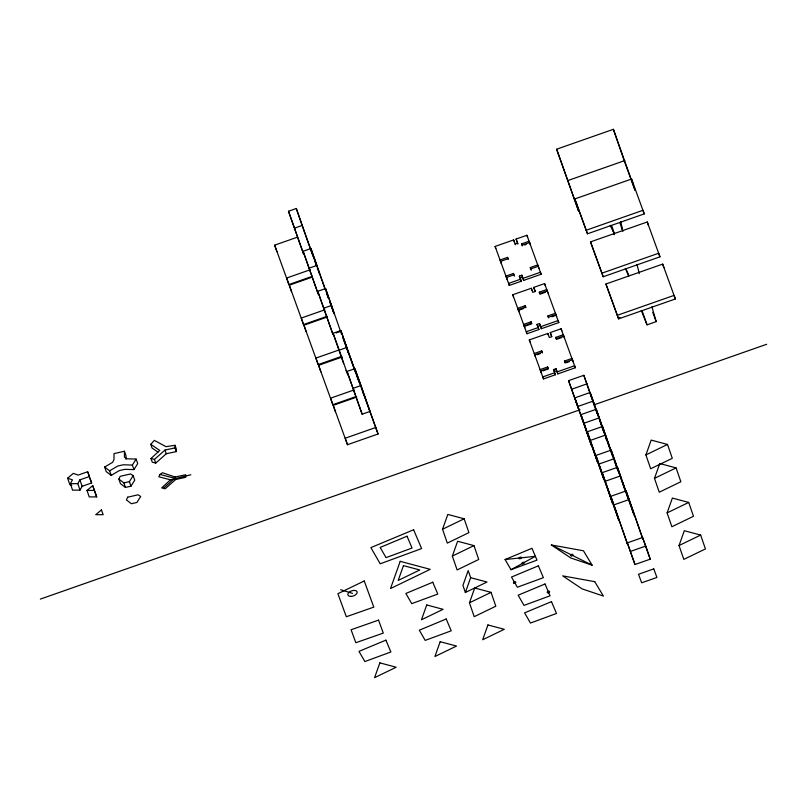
<?xml version="1.0" encoding="UTF-8"?>
<svg xmlns="http://www.w3.org/2000/svg" width="807" height="807" viewBox="0 0 807 807"><rect width="100%" height="100%" fill="white"/><g stroke="black" fill="none" stroke-linecap="round" stroke-linejoin="round"><path stroke-width="1.21" d="M124.449 451.234L124.419 457.115L127.012 458.79L136.131 459.072L137.704 463.632L133.942 469.624L124.823 469.331L119.285 470.602L111.195 475.384L106.201 471.591L104.628 467.031L112.718 462.25L113.979 459.496L114.009 453.615L124.449 451.234L126.023 455.794L126.003 459.324M175.048 445.313L174.978 447.905L176.249 451.607L166.272 453.746L155.731 463.097L152.271 462.179L151 458.487L159.756 450.417L150.778 444.344L154.339 440.39L165.98 446.654L175.048 445.313L176.319 449.005L176.249 451.607M175.22 476.655L174.665 478.309L163.438 488.296L161.672 487.902L170.438 479.832L190.876 474.778M442.539 529.251L447.824 514.432L464.156 518.79L468.917 532.64L447.31 543.101L442.539 529.251L464.156 518.79M452.344 556.073L457.63 541.255L473.961 545.613L478.733 559.463L457.115 569.924L452.344 556.073L473.961 545.613M465.367 592.499L470.652 577.681L468.201 570.569L462.925 585.388L465.367 592.499L486.984 582.039L470.652 577.681M469.442 602.819L474.718 588.01L491.049 592.358L495.821 606.218L474.213 616.679L469.442 602.819L491.049 592.358M645.903 454.916L651.188 440.097L667.52 444.455L672.292 458.305L650.674 468.766L645.903 454.916L667.52 444.455M654.477 478.359L659.763 463.541L676.084 467.899L680.856 481.749L659.248 492.209L654.477 478.359L676.084 467.899M667.107 512.889L672.382 498.07L688.714 502.428L693.485 516.278L671.868 526.739L667.107 512.889L688.714 502.428M679.04 545.542L684.326 530.724L700.658 535.081L705.429 548.931L683.811 559.392L679.04 545.542L700.658 535.081M118.881 479.096L120.142 476.342L130.573 473.961L133.175 475.636L134.739 480.195L130.976 486.177L125.448 487.448L120.445 483.655L118.881 479.096L123.874 482.889L125.448 487.448M163.438 488.296L165.132 488.82L175.684 479.479L185.66 477.33L185.721 474.738L175.099 477.038L162.479 472.741L160.038 474.415L158.808 476.786L170.438 479.832M70.35 483.686L72.448 479.883L67.627 478.188L73.336 473.376L78.158 475.071L87.67 471.742L89.416 476.513L79.903 479.852L77.805 483.645L80.034 490.111L72.58 490.142L70.35 483.686L77.805 483.645M80.034 490.111L82.132 486.308L91.635 482.969L87.67 471.742M133.942 469.624L132.368 465.064L136.131 459.072M123.874 482.889L129.413 481.618L133.175 475.636M619.887 317.423L618.596 318.876L605.926 284.014L662.678 264.111L675.348 298.973L618.596 318.876L605.926 284.014M151 458.487L154.46 459.405L165.001 450.054L174.978 447.905M87.005 490.454L92.714 485.653L96.689 496.89L89.234 496.92L87.005 490.454L94.459 490.424M104.628 467.031L109.631 470.824L117.721 466.043L123.249 464.771L132.368 465.064M510.962 569.712L535.374 556.326L505.091 559.533L510.962 569.712L536.988 560.139L531.974 548.306L505.091 559.533M288.492 211.242L303.573 254.013L288.492 211.242L296.3 208.499L311.391 251.28M294.646 228.088L302.464 225.345M276.892 251.683L274.652 245.157L297.42 237.167M556.638 149.214L578.75 211.495L556.638 149.214L613.391 129.312L635.109 190.442L624.073 160.331M303.119 251.27L318.21 294.041L303.119 251.27L310.937 248.526L326.028 291.307M309.283 268.116L317.09 265.372M310.191 269.77L286.667 278.022L288.916 284.538L312.43 276.287M568.067 180.486L624.82 160.573M291.529 291.71L289.289 285.184L312.047 277.194M574.816 198.936L631.568 179.033L644.238 213.895L587.486 233.798L574.816 198.936L587.486 233.798M317.756 291.297L332.847 334.068L317.756 291.297L325.574 288.553L341.462 333.916M495.801 248.435L495.105 246.428L513.635 239.921L515.37 244.713M517.781 243.825L516.087 239.064L526.91 235.271L541.124 274.259L523.662 280.392L521.826 275.227L519.375 276.085L520.071 278.102L522.512 277.245L521.826 275.227M323.92 308.143L331.727 305.399M324.828 309.797L301.304 318.049L303.543 324.565L327.067 316.314M515.138 244.047L517.59 243.189L517.822 243.855M522.331 245.873L521.604 243.855L529.089 241.232L529.785 243.24M524.792 244.995L526.043 244.561M306.166 331.738L303.916 325.211L326.684 317.222M500.562 261.347L508.047 258.724L507.553 257.372L500.068 259.995L501.258 263.364M586.255 230.207L642.997 210.294L644.238 213.895M590.522 241.888L647.275 221.975L659.944 256.838L603.192 276.751L590.522 241.888L603.192 276.751M343.641 363.715L333.079 333.291L340.887 330.557L355.978 373.328M336.196 332.898L339.545 331.717M506.443 277.447L513.928 274.814L513.434 273.472L505.959 276.095L507.139 279.454M531.228 270.254L530.28 267.561L537.755 264.938L538.945 268.297M538.249 266.29L530.764 268.913L530.28 267.561M509.318 285.416L521.221 281.25L520.525 279.232L508.632 283.408L509.318 285.416L495.105 246.428M339.454 349.824L315.94 358.076L318.18 364.593L341.704 356.341M333.079 333.291L339.233 350.137L347.05 347.403M513.464 296.764L512.778 294.747L531.299 288.25L532.812 292.366L535.253 291.509L533.75 287.393L544.574 283.59L558.797 322.588L541.336 328.711L539.49 323.557L537.038 324.414L537.734 326.421L540.186 325.564L539.49 323.557M320.833 371.835L318.583 365.309L342.107 357.057M545.31 292.316L539.974 294.192L539.278 292.184L546.763 289.552L547.943 292.911M547.257 290.903L539.772 293.526L539.278 292.184M601.951 273.149L658.704 253.237L659.944 256.838M518.235 309.676L525.71 307.043L525.216 305.702L517.741 308.324L518.921 311.684M518.427 310.332L523.773 308.456M347.05 371.422L354.868 368.678L361.032 385.524L369.959 411.459L362.141 414.203L347.05 371.422L362.141 414.203M524.116 325.766L531.601 323.143L531.107 321.791L523.622 324.414L524.812 327.773M548.639 317.897L547.943 315.89L555.428 313.257L556.608 316.616M555.922 314.609L548.437 317.232L547.943 315.89M524.318 326.432L531.793 323.809L531.107 321.791M551.847 316.768L555.055 315.648M353.214 388.268L361.032 385.524M354.122 389.922L330.598 398.174L332.847 404.7L356.371 396.439M526.991 333.745L538.884 329.569L538.188 327.561L526.295 331.727L526.991 333.745L512.778 294.747M335.46 411.863L333.22 405.336L356.744 397.084M529.987 341.936L529.291 339.929L547.822 333.432L549.325 337.548L551.776 336.69L550.273 332.565L561.097 328.772L575.31 367.76L557.849 373.893L556.013 368.738L553.562 369.596L554.258 371.603L556.699 370.746L556.013 368.738M617.355 315.275L674.107 295.372L675.348 298.973M561.833 337.497L556.487 339.374L555.801 337.356L563.276 334.734L564.466 338.093M563.77 336.085L556.285 338.708L555.801 337.356M534.748 354.848L542.233 352.225L541.739 350.874L534.254 353.506L535.444 356.865M537.089 354.767L540.297 353.637M642.1 310.806L647.043 324.838L656.192 321.63L652.752 312.329M540.64 370.948L548.114 368.325L547.62 366.973L540.145 369.596L541.326 372.955M565.152 363.079L564.466 361.062L571.941 358.439L572.637 360.447M375.81 427.478L345.235 438.201L347.484 444.718L378.059 433.995L363.796 394.613M542.97 370.857L548.316 368.981L547.62 366.973M566.221 362.706L569.429 361.576M543.504 378.917L555.408 374.751L554.712 372.733L542.818 376.909L543.504 378.917L529.291 339.929M568.572 380.652L583.834 375.305L594.638 405.608L590.129 392.505L574.866 397.861L579.376 410.965L568.572 380.652L591.531 445.716L574.866 397.861M571.709 389.216L586.961 383.86M577.994 406.425L593.256 401.069L606.783 440.36L605.613 437.152M40.35 599.097L580.021 409.764M594.285 404.761L766.65 344.286M580.99 414.616L597.654 462.472L580.99 414.616L596.252 409.26L612.503 455.925M584.127 423.171L599.379 417.824M587.284 431.816L603.939 479.671L587.284 431.816L602.547 426.469L614.278 460.03M590.411 440.38L605.674 435.023M595.929 455.461L612.584 503.316L595.929 455.461L611.181 450.104L627.846 497.959M599.056 464.015L614.319 458.669M602.214 472.66L618.878 520.515L602.214 472.66L617.476 467.314L629.631 502.065M605.351 481.224L620.603 475.868M610.849 496.285L627.513 544.14L610.849 496.285L626.111 490.928L642.776 538.783L626.111 490.928M613.986 504.849L629.238 499.493M627.332 542.869L642.584 537.512L645.721 546.077L650.23 559.17L634.968 564.527L627.332 542.869L634.968 564.527M630.459 551.433L645.721 546.077M551.373 544.967L583.451 550.778L592.126 565.172L570.821 558L551.373 544.967L592.126 565.172M160.038 474.415L174.665 478.309L175.684 479.479M340.655 589.715L352.508 593.387M71.783 485.33L69.856 484.644L67.627 478.188M158.031 452.081L152.049 448.046L150.778 444.344M610.173 225.385L613.138 231.518M641.272 310.463L647.043 324.838M625.324 268.398L628.724 276.095M625.869 268.62L628.814 275.399M656.192 321.63L651.905 306.741M590.129 392.505L593.256 401.069M598.754 417.623L595.99 410.057L597.22 413.628M616.074 465.76L618.031 471.117M631.397 507.674L634.141 515.169L630.035 503.255M650.23 559.17L642.584 537.512M521.604 243.855L522.099 245.207L529.584 242.584L530.28 244.592M564.466 361.062L564.961 362.414L572.435 359.791L573.131 361.798M516.087 239.064L517.59 243.189M535.192 291.458L533.75 287.393M551.716 336.64L550.273 332.565M519.375 276.085L521.221 281.25M537.038 324.414L538.884 329.569M553.562 369.596L555.408 374.751M311.805 252.42L316.405 265.009M326.442 292.447L328.53 298.166M329.791 301.596L331.879 307.316M342.753 337.054L346.092 346.203M349.159 354.586L356.028 373.359M356.886 375.709L360.749 386.271M313.055 256.212L305.601 235.513M315.204 262.073L316.485 265.594M317.343 267.944L319.491 273.815M322.538 282.147L325.11 289.199M326.401 292.719L328.55 298.58M330.265 303.281L334.128 313.842L332.252 308.405M343.187 338.607L348.765 353.87L346.516 347.343M351.408 361.102L354.414 369.324M355.272 371.674L359.135 382.236M362.565 391.617L363.422 393.967M378.059 433.995L354.868 368.678M346.112 370.453L346.929 372.703M274.652 245.157L288.916 284.538M289.289 285.184L303.543 324.565M303.916 325.211L318.18 364.593M318.583 365.309L332.847 404.7M333.22 405.336L347.484 444.718M89.89 478.198L91.635 482.969M96.689 496.89L92.714 485.653M662.678 264.111L663.919 267.712M647.275 221.975L648.515 225.577M631.568 179.033L632.809 182.634M613.391 129.312L623.67 159.181M617.476 467.314L621.582 479.217M621.985 480.407L626.091 492.32M626.494 493.511L631.003 506.604M611.181 450.104L619.796 475.111M620.21 476.301L624.719 489.395M614.692 461.221L616.74 467.182M602.547 426.469L611.565 452.666M611.968 453.857L615.66 464.57M596.252 409.26L605.27 435.457M605.684 436.648L609.376 447.36M599.147 418.702L603.656 431.806M583.834 375.305L592.449 400.312M592.852 401.503L595.727 409.835M575.31 367.76L574.614 365.753L557.163 371.876L557.849 373.893M561.097 328.772L561.793 330.779M558.797 322.588L558.101 320.571L540.64 326.704L541.336 328.711M544.574 283.59L545.27 285.607M541.124 274.259L540.428 272.252L522.966 278.375L523.662 280.392M526.91 235.271L527.607 237.278M547.822 333.432L548.518 335.44M531.299 288.25L531.995 290.258M513.635 239.921L514.331 241.939M541.739 350.874L542.435 352.891M525.216 305.702L525.912 307.709M513.434 273.472L514.392 276.155M507.553 257.372L508.279 259.39M361.173 387.451L363.049 392.878M340.887 330.557L351.035 360.023M325.574 288.553L334.098 313.308M310.937 248.526L322.114 280.977M296.3 208.499L305.228 234.434M339.233 350.137L347.756 374.892M165.001 450.054L166.272 453.746M154.46 459.405L155.731 463.097M129.413 481.618L130.976 486.177M109.631 470.824L111.195 475.384M79.903 479.852L82.132 486.308M613.895 234.03L614.097 234.716M622.217 228.331L620.795 221.663M636.975 264.313L639.315 273.654M611.656 225.809A93.652 56.218 41.1 0 1 614.47 234.151M613.28 231.347A96.346 56.339 -80.4 0 1 614.399 234.383M622.923 231.357A96.336 57.569 41.3 0 1 621.935 228.27M622.56 230.338A93.652 54.815 -80.4 0 1 619.947 222.732M400.201 561.339L390.507 588.555L430.212 569.338L400.201 561.339M403.46 565.626L398.184 580.435L419.791 569.974L403.46 565.626M379.855 662.87L374.569 677.688L396.176 667.228L379.855 662.87M426.742 604.957L421.466 619.776L443.073 609.315L426.742 604.957M440.178 641.706L434.902 656.525L456.51 646.064L440.178 641.706M487.932 624.951L482.657 639.769L504.264 629.309L487.932 624.951M127.657 497.183L126.406 499.937L131.4 503.729L136.938 502.458L140.69 496.476L138.098 494.802L127.657 497.183M101.44 509.903L95.74 514.705L103.185 514.674L101.44 509.903M364.239 580.979L337.901 593.7L346.334 616.75L373.792 607.116L364.239 580.979M413.618 529.765L370.877 547.61L380.218 563.8L421.587 548.578L413.618 529.765M407.041 536.211L380.158 547.439L386.028 557.627L412.054 548.044L407.041 536.211M432.764 582.23L405.881 593.458L411.752 603.646L437.787 594.063L432.764 582.23M538.38 565.828L511.497 577.055L517.368 587.234L543.393 577.661L538.38 565.828M385.877 640.153L358.984 651.37L364.865 661.558L390.891 651.975L385.877 640.153M446.21 618.979L419.317 630.206L425.188 640.395L451.224 630.812L446.21 618.979M545.018 583.986L518.134 595.213L524.005 605.391L550.031 595.818L545.018 583.986M551.474 601.639L524.59 612.866L530.461 623.044L556.487 613.471L551.474 601.639M378.554 620.119L351.085 629.753L355.826 642.725L383.295 633.091L378.554 620.119M653.781 568.895L638.519 574.251L641.656 582.805L656.908 577.459L653.781 568.895M594.749 581.676L562.671 575.865L582.119 588.888L603.424 596.07L594.749 581.676M350.702 596.393A4.862 2.693 -19 0 0 357.158 591.965A4.862 2.693 -19 0 0 349.663 591.824A4.862 2.693 -19 0 0 350.702 596.393M519.799 558.696A1.241 0.686 -19 0 0 521.413 557.546A1.241 0.686 -19 0 0 519.476 557.546A1.241 0.686 -19 0 0 519.799 558.696M522.734 563.78A1.241 0.686 -19 0 0 524.348 562.63A1.241 0.686 -19 0 0 522.411 562.64A1.241 0.686 -19 0 0 522.734 563.78M547.993 592.772A1.241 0.686 -19 0 0 549.597 591.622A1.241 0.686 -19 0 0 547.66 591.622A1.241 0.686 -19 0 0 547.993 592.772M514.2 583.249A1.241 0.686 -19 0 0 515.804 582.099A1.241 0.686 -19 0 0 513.877 582.109A1.241 0.686 -19 0 0 514.2 583.249M571.316 555.841A1.241 0.686 -19 0 0 572.93 554.691A1.241 0.686 -19 0 0 570.993 554.691A1.241 0.686 -19 0 0 571.316 555.841"/></g></svg>
